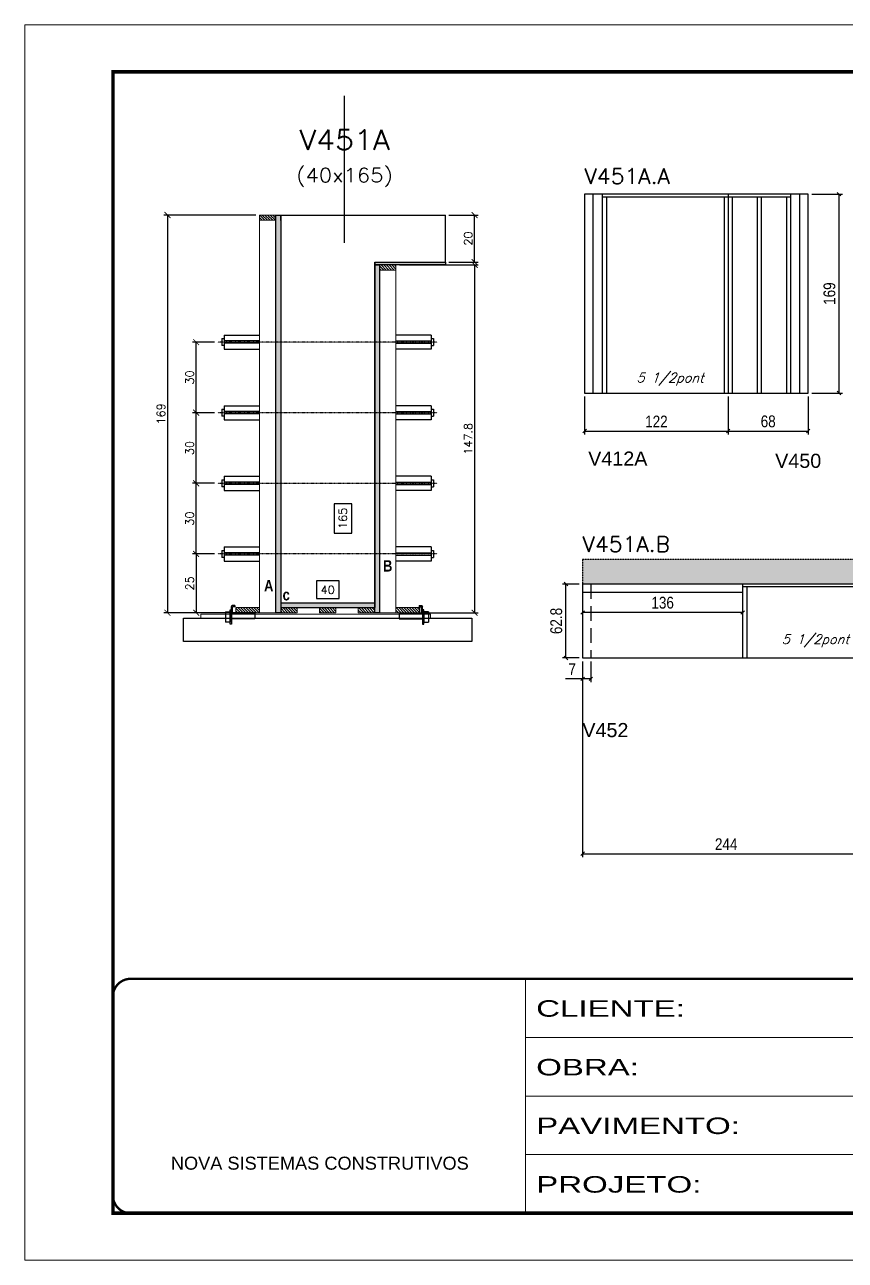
# Model space of a CAD drawing. Extents: x 137137 to 143418, y 10464 to 34486.
# Drawn here: x 138722 to 139420, y 17356 to 18406 of the extents above; entities that cross this region are included whole.
import ezdxf
from ezdxf.enums import TextEntityAlignment as Align

# ---------------------------------------------------------------- set-up
doc = ezdxf.new("R2010")
doc.units = 0
for name, pattern in [('CONTINUO', [0]), ('DASHED', [0.75, 0.5, -0.25]), ('HIDDEN', [0.375, 0.25, -0.125])]:
    doc.linetypes.add(name, pattern=pattern)
for name, color, linetype in [('5', 5, 'Continuous'), ('barrote', 251, 'Continuous'), ('COTA', 241, 'Continuous'), ('Cota Seção (2x)', 4, 'Continuous'), ('detalhes', 4, 'Continuous'), ('Painéis', 200, 'Continuous'), ('presilha', 1, 'Continuous'), ('SARR_2.2x7', 40, 'Continuous'), ('SARR_3.5x7', 81, 'Continuous'), ('TENSOR', 3, 'Continuous'), ('texto', 7, 'Continuous'), ('Texto de Titulo', 7, 'Continuous'), ('Texto Qtd Sarr', 242, 'Continuous')]:
    doc.layers.add(name, color=color, linetype=linetype)
for name, color, linetype, lineweight in [('CONCRETO', 251, 'Continuous', 25), ('Folhas', 255, 'Continuous', 9), ('Hachura', 251, 'Continuous', 9), ('Madeira', 126, 'Continuous', 18), ('SARRAFO DE PRESSAO', 251, 'DASHED', 9), ('SCO-___-LAJ', 2, 'Continuous', 0), ('Texto Seção', 7, 'Continuous', 15)]:
    doc.layers.add(name, color=color, linetype=linetype, lineweight=lineweight)
doc.styles.add('ARIAL', font='arial.ttf')
doc.styles.add('COTA TECNICA', font='techl___.ttf', dxfattribs={"height": 10})
doc.styles.add('REGUA-120', font='ROMANS.shx', dxfattribs={"height": 15})
doc.styles.add('Romans', font='romans.shx')
doc.styles.get("Standard").update_dxf_attribs({"font": 'arial.ttf'})
doc.styles.add('TECNICA', font='techb___.ttf', dxfattribs={"height": 10})
doc.styles.add('Tecnologia', font='')
doc.styles.get('Tecnologia').set_extended_font_data('Forgotten Futurist')
doc.dimstyles.new('Cota Seção (2x)', dxfattribs={"dimtxt": 7, "dimasz": 5, "dimexe": 3, "dimexo": 3, "dimgap": 2, "dimtad": 3, "dimdec": 1, "dimlfac": 0.5, "dimzin": 12, "dimdsep": 46, "dimtxsty": 'Romans', "dimblk": 'ARCHTICK', "dimcen": 0, "dimclrd": 4, "dimclre": 4, "dimclrt": 1, "dimadec": 1, "dimazin": 3, "dimtfac": 1, "dimtdec": 1, "dimtmove": 0, "dimatfit": 3, "dimldrblk": 'OBLIQUE', "dimfxl": 1, "dimtolj": 1, "dimtzin": 12, "dimarcsym": 0})
doc.dimstyles.new('Cota Seção interna', dxfattribs={"dimtxt": 7, "dimasz": 6, "dimexe": 0.18, "dimexo": 2, "dimgap": -4, "dimtad": 3, "dimdec": 1, "dimlfac": 0.5, "dimzin": 12, "dimdsep": 46, "dimtxsty": 'Romans', "dimblk": 'ARCHTICK', "dimcen": 0.09, "dimse1": 1, "dimse2": 1, "dimsd1": 1, "dimsd2": 1, "dimclrd": 180, "dimclre": 5, "dimclrt": 1, "dimadec": 0, "dimazin": 3, "dimtfac": 1, "dimtdec": 1, "dimtofl": 0, "dimtmove": 0, "dimatfit": 3, "dimldrblk": 'ARCHTICK', "dimfxl": 1, "dimtolj": 1, "dimtzin": 0, "dimarcsym": 0})
doc.dimstyles.new('PAINEL', dxfattribs={"dimtxt": 10, "dimasz": 3, "dimexe": 3, "dimexo": 3, "dimgap": 3, "dimtad": 1, "dimdec": 1, "dimzin": 12, "dimdsep": 46, "dimtxsty": 'COTA TECNICA', "dimblk1": 'OBLIQUE', "dimblk2": 'OBLIQUE', "dimsah": 1, "dimcen": 0.9, "dimclrd": 4, "dimclre": 4, "dimclrt": 240, "dimadec": 1, "dimazin": 3, "dimtfac": 1, "dimtdec": 1, "dimtmove": 0, "dimatfit": 3, "dimfxl": 1, "dimtolj": 1, "dimtzin": 12, "dimarcsym": 0})

# ---------------------------------------------------------------- blocks, each defined once
blk = doc.blocks.new('9999999999')
at = {"color": 30, "linetype": 'CONTINUO'}
for p, q in [((98564.6, 34230.2), (98564.6, 34429.4)), ((98564.6, 34379.6), (99584, 34379.6)), ((98564.6, 34329.8), (99488, 34329.8)), ((98564.6, 34280), (99488, 34280))]:
    blk.add_line(p, q, dxfattribs=at)
at = {"color": 30, "linetype": 'CONTINUO', "const_width": 2}
blk.add_lwpolyline([(99584, 34230.2), (99584, 34414.4, 0.414214), (99569, 34429.4), (98229, 34429.4, 0.414214), (98214, 34414.4), (98214, 34245.2, 0.414214), (98229, 34230.2), (99584, 34230.2)], format="xyb", dxfattribs=at)
at = {"layer": 'Folhas'}
blk.add_lwpolyline([(98139, 34190.2), (99624, 34190.2), (99624, 35240.2), (98139, 35240.2)], close=True, dxfattribs=at)
at = {"layer": 'Folhas', "color": 30, "const_width": 3}
blk.add_lwpolyline([(98214, 34230.2), (99584, 34230.2), (99584, 35200.2), (98214, 35200.2)], close=True, dxfattribs=at)
at = {"color": 7, "linetype": 'Continuous', "ltscale": 5, "style": 'ARIAL'}
blk.add_text('NOVA SISTEMAS CONSTRUTIVOS', height=11.059, dxfattribs=at).set_placement((98263.2, 34267.2))
at = {"layer": 'Folhas', "color": 7, "style": 'Tecnologia', "width": 1.5}
for s, p in [('CLIENTE:', (98573.7, 34397.2)), ('OBRA:', (98573.7, 34347.3)), ('PAVIMENTO:', (98573.7, 34297.5)), ('PROJETO:', (98573.7, 34247.7))]:
    blk.add_text(s, height=14, dxfattribs=at).set_placement(p)
blk = doc.blocks.new('*D1690')
at = {"layer": 'Cota Seção (2x)', "color": 180, "lineweight": -2, "transparency": 16777216}
for p, q in [((139000.2, 17998.7), (138985.2, 17998.7)), ((138985.2, 17998.7), (138985.2, 17973.7)), ((139000.2, 17973.7), (139000.2, 17998.7)), ((138985.2, 17973.7), (139000.2, 17973.7))]:
    blk.add_line(p, q, dxfattribs=at)
at = {"layer": 'Defpoints', "color": 0, "transparency": 16777216}
for p in [(138939.8, 18244), (139004.2, 18244), (138939.8, 17914)]:
    blk.add_point(p, dxfattribs=at)
at = {"layer": 'Cota Seção (2x)', "color": 1, "transparency": 16777216, "insert": (138992.7, 17986.2), "char_height": 7, "attachment_point": 5, "rotation": 90, "style": 'Romans'}
blk.add_mtext('\\A1;165', dxfattribs=at)
blk = doc.blocks.new('_ArchTick')
at = {"color": 0, "linetype": 'ByBlock', "const_width": 0.15}
blk.add_lwpolyline([(-0.5, -0.5), (0.5, 0.5)], dxfattribs=at)
blk = doc.blocks.new('PRESILHA METÁLICA 1')
at = {"layer": 'presilha'}
for p, q in [((7.5, 10.6), (7.5, 19.9)), ((12, 21), (8.6, 21)), ((9, 11.6), (9, 18.9)), ((12, 19.5), (9.6, 19.5)), ((12, 21), (12, 19.5)), ((0, 13), (6, 13)), ((0, 13), (0, 0)), ((6, 0), (0, 0)), ((6, 15.5), (7.5, 15.5)), ((6, -2.5), (6, 15.5)), ((6, 13), (6, 0)), ((7.5, 15.5), (7.5, -2.5)), ((37.5, 4.1), (7.5, 4.1)), ((37.5, 11), (9.6, 11)), ((37.5, 11), (37.5, 4.1)), ((7.5, -2.5), (6, -2.5))]:
    blk.add_line(p, q, dxfattribs=at)
for centre, radius, start, end in [((8.6, 19.9), 1.14, 90, 180), ((9.6, 18.9), 0.57, 90, 180), ((9.6, 11.6), 0.57, 180, 270)]:
    blk.add_arc(centre, radius, start, end, dxfattribs=at)
blk = doc.blocks.new('*D1674')
at = {"layer": 'Cota Seção (2x)', "color": 180, "lineweight": -2, "transparency": 16777216}
for p, q in [((138989.5, 17933), (138970.2, 17933)), ((138970.2, 17933), (138970.2, 17918)), ((138989.5, 17918), (138989.5, 17933)), ((138970.2, 17918), (138989.5, 17918))]:
    blk.add_line(p, q, dxfattribs=at)
at = {"layer": 'Defpoints', "color": 0, "transparency": 16777216}
for p in [(138939.8, 17914), (138939.8, 17906), (139019.8, 17906)]:
    blk.add_point(p, dxfattribs=at)
at = {"layer": 'Cota Seção (2x)', "color": 1, "transparency": 16777216, "insert": (138979.8, 17925.5), "char_height": 7, "attachment_point": 5, "style": 'Romans'}
blk.add_mtext('\\A1;40', dxfattribs=at)
blk = doc.blocks.new('*D1675')
at = {"layer": 'COTA', "color": 4, "lineweight": -2, "transparency": 16777216}
for p, q in [((139040.8, 18201.6), (139107.7, 18201.6)), ((139104.7, 18201.6), (139104.7, 17906)), ((139040.8, 17906), (139107.7, 17906))]:
    blk.add_line(p, q, dxfattribs=at)
at = {"layer": 'Defpoints', "color": 0, "transparency": 16777216}
for p in [(139037.8, 18201.6), (139037.8, 17906), (139104.7, 17906)]:
    blk.add_point(p, dxfattribs=at)
at = {"layer": 'COTA', "color": 4, "lineweight": -2, "transparency": 16777216, "xscale": 5, "yscale": 5, "zscale": 5}
for p, rotation in [((139104.7, 18201.6), 90), ((139104.7, 17906), 270)]:
    blk.add_blockref('_ArchTick', p, dxfattribs=dict(at, rotation=rotation))
at = {"layer": 'COTA', "color": 1, "transparency": 16777216, "insert": (139099.2, 18053.8), "char_height": 7, "attachment_point": 5, "rotation": 90, "style": 'Romans'}
blk.add_mtext('\\A1;147.8', dxfattribs=at)
blk = doc.blocks.new('_Oblique')
at = {"color": 0, "linetype": 'ByBlock', "lineweight": -2}
blk.add_line((-0.5, -0.5), (0.5, 0.5), dxfattribs=at)
blk = doc.blocks.new('*D1676')
at = {"layer": 'COTA', "color": 4, "lineweight": -2, "transparency": 16777216}
for p, q in [((138883.5, 17956), (138865, 17956)), ((138868, 17956), (138868, 17906)), ((138883.5, 17906), (138865, 17906))]:
    blk.add_line(p, q, dxfattribs=at)
at = {"layer": 'Defpoints', "color": 0, "transparency": 16777216}
for p in [(138886.5, 17956), (138868, 17906), (138886.5, 17906)]:
    blk.add_point(p, dxfattribs=at)
at = {"layer": 'COTA', "color": 4, "lineweight": -2, "transparency": 16777216, "xscale": 5, "yscale": 5, "zscale": 5}
for p, rotation in [((138868, 17956), 90), ((138868, 17906), 270)]:
    blk.add_blockref('_ArchTick', p, dxfattribs=dict(at, rotation=rotation))
at = {"layer": 'COTA', "color": 1, "transparency": 16777216, "insert": (138862.5, 17931), "char_height": 7, "attachment_point": 5, "rotation": 90, "style": 'Romans'}
blk.add_mtext('\\A1;25', dxfattribs=at)
blk = doc.blocks.new('titulo1')
at = {"layer": 'Defpoints', "color": 252, "linetype": 'HIDDEN', "ltscale": 2}
blk.add_line((0, 0), (0, 125), dxfattribs=at)
at = {"layer": 'Defpoints', "style": 'Romans', "oblique": 15}
blk.add_attdef('FOLHA', text='', height=10, dxfattribs=at).set_placement((0, 15.6), align=Align.MIDDLE_CENTER)
at = {"layer": 'Texto Qtd Sarr', "color": 3, "style": 'Romans', "oblique": 15}
for tag, height, p in [('TITULO', 17, (0, 71.4)), ('SEÇÃO', 12, (0, 41.5))]:
    blk.add_attdef(tag, text='', height=height, dxfattribs=at).set_placement(p, align=Align.MIDDLE_CENTER)
blk = doc.blocks.new('*D1984')
at = {"layer": 'COTA', "color": 4, "lineweight": -2, "transparency": 16777216}
for p, q in [((138883.5, 18016), (138865, 18016)), ((138868, 17956), (138868, 18016)), ((138883.5, 17956), (138865, 17956))]:
    blk.add_line(p, q, dxfattribs=at)
at = {"layer": 'Defpoints', "color": 0, "transparency": 16777216}
for p in [(138868, 18016), (138886.5, 18016), (138886.5, 17956)]:
    blk.add_point(p, dxfattribs=at)
at = {"layer": 'COTA', "color": 4, "lineweight": -2, "transparency": 16777216, "xscale": 5, "yscale": 5, "zscale": 5}
for p, rotation in [((138868, 18016), 90), ((138868, 17956), 270)]:
    blk.add_blockref('_ArchTick', p, dxfattribs=dict(at, rotation=rotation))
at = {"layer": 'COTA', "color": 1, "transparency": 16777216, "insert": (138862.5, 17986), "char_height": 7, "attachment_point": 5, "rotation": 90, "style": 'Romans'}
blk.add_mtext('\\A1;30', dxfattribs=at)
blk = doc.blocks.new('*D1985')
at = {"layer": 'COTA', "color": 4, "lineweight": -2, "transparency": 16777216}
for p, q in [((138883.5, 18076), (138865, 18076)), ((138868, 18016), (138868, 18076)), ((138883.5, 18016), (138865, 18016))]:
    blk.add_line(p, q, dxfattribs=at)
at = {"layer": 'Defpoints', "color": 0, "transparency": 16777216}
for p in [(138868, 18076), (138886.5, 18076), (138886.5, 18016)]:
    blk.add_point(p, dxfattribs=at)
at = {"layer": 'COTA', "color": 4, "lineweight": -2, "transparency": 16777216, "xscale": 5, "yscale": 5, "zscale": 5}
for p, rotation in [((138868, 18076), 90), ((138868, 18016), 270)]:
    blk.add_blockref('_ArchTick', p, dxfattribs=dict(at, rotation=rotation))
at = {"layer": 'COTA', "color": 1, "transparency": 16777216, "insert": (138862.5, 18046), "char_height": 7, "attachment_point": 5, "rotation": 90, "style": 'Romans'}
blk.add_mtext('\\A1;30', dxfattribs=at)
blk = doc.blocks.new('*D1986')
at = {"layer": 'COTA', "color": 4, "lineweight": -2, "transparency": 16777216}
for p, q in [((138883.5, 18136), (138865, 18136)), ((138868, 18076), (138868, 18136)), ((138883.5, 18076), (138865, 18076))]:
    blk.add_line(p, q, dxfattribs=at)
at = {"layer": 'Defpoints', "color": 0, "transparency": 16777216}
for p in [(138868, 18136), (138886.5, 18136), (138886.5, 18076)]:
    blk.add_point(p, dxfattribs=at)
at = {"layer": 'COTA', "color": 4, "lineweight": -2, "transparency": 16777216, "xscale": 5, "yscale": 5, "zscale": 5}
for p, rotation in [((138868, 18136), 90), ((138868, 18076), 270)]:
    blk.add_blockref('_ArchTick', p, dxfattribs=dict(at, rotation=rotation))
at = {"layer": 'COTA', "color": 1, "transparency": 16777216, "insert": (138862.5, 18106), "char_height": 7, "attachment_point": 5, "rotation": 90, "style": 'Romans'}
blk.add_mtext('\\A1;30', dxfattribs=at)
blk = doc.blocks.new('*D1987')
at = {"layer": 'COTA', "color": 4, "lineweight": -2, "transparency": 16777216}
for p, q in [((139082.8, 18244), (139107.7, 18244)), ((139104.7, 18204), (139104.7, 18244)), ((139082.8, 18204), (139107.7, 18204))]:
    blk.add_line(p, q, dxfattribs=at)
at = {"layer": 'Defpoints', "color": 0, "transparency": 16777216}
for p in [(139079.8, 18244), (139104.7, 18244), (139079.8, 18204)]:
    blk.add_point(p, dxfattribs=at)
at = {"layer": 'COTA', "color": 4, "lineweight": -2, "transparency": 16777216, "xscale": 5, "yscale": 5, "zscale": 5}
for p, rotation in [((139104.7, 18244), 90), ((139104.7, 18204), 270)]:
    blk.add_blockref('_ArchTick', p, dxfattribs=dict(at, rotation=rotation))
at = {"layer": 'COTA', "color": 1, "transparency": 16777216, "insert": (139099.2, 18224), "char_height": 7, "attachment_point": 5, "rotation": 90, "style": 'Romans'}
blk.add_mtext('\\A1;20', dxfattribs=at)
blk = doc.blocks.new('*D1988')
at = {"layer": 'COTA', "color": 4, "lineweight": -2, "transparency": 16777216}
for p, q in [((138918.8, 18244), (138840.6, 18244)), ((138843.6, 18244), (138843.6, 17906)), ((138918.8, 17906), (138840.6, 17906))]:
    blk.add_line(p, q, dxfattribs=at)
at = {"layer": 'Defpoints', "color": 0, "transparency": 16777216}
for p in [(138921.8, 18244), (138843.6, 17906), (138921.8, 17906)]:
    blk.add_point(p, dxfattribs=at)
at = {"layer": 'COTA', "color": 4, "lineweight": -2, "transparency": 16777216, "xscale": 5, "yscale": 5, "zscale": 5}
for p, rotation in [((138843.6, 18244), 90), ((138843.6, 17906), 270)]:
    blk.add_blockref('_ArchTick', p, dxfattribs=dict(at, rotation=rotation))
at = {"layer": 'COTA', "color": 1, "transparency": 16777216, "insert": (138838.1, 18075), "char_height": 7, "attachment_point": 5, "rotation": 90, "style": 'Romans'}
blk.add_mtext('\\A1;169', dxfattribs=at)
blk = doc.blocks.new('*D1989')
at = {"layer": 'COTA', "color": 4, "lineweight": -2, "ltscale": 25, "transparency": 16777216}
for p, q in [((139198.2, 18089.7), (139198.2, 18057.4)), ((139320.2, 18089.7), (139320.2, 18057.4)), ((139198.2, 18060.4), (139320.2, 18060.4))]:
    blk.add_line(p, q, dxfattribs=at)
at = {"layer": 'Defpoints', "color": 0, "ltscale": 25, "transparency": 16777216}
for p in [(139198.2, 18092.7), (139320.2, 18092.7), (139320.2, 18060.4)]:
    blk.add_point(p, dxfattribs=at)
at = {"layer": 'COTA', "color": 4, "lineweight": -2, "ltscale": 25, "transparency": 16777216, "xscale": 3, "yscale": 3, "zscale": 3, "rotation": 180}
blk.add_blockref('_Oblique', (139198.2, 18060.4), dxfattribs=at)
at = {"layer": 'COTA', "color": 4, "lineweight": -2, "ltscale": 25, "transparency": 16777216, "xscale": 3, "yscale": 3, "zscale": 3}
blk.add_blockref('_Oblique', (139320.2, 18060.4), dxfattribs=at)
at = {"layer": 'COTA', "color": 240, "ltscale": 25, "transparency": 16777216, "insert": (139259.2, 18068.5), "char_height": 10, "attachment_point": 5, "style": 'COTA TECNICA'}
blk.add_mtext('\\A1;122', dxfattribs=at)
blk = doc.blocks.new('*D1990')
at = {"layer": 'COTA', "color": 4, "lineweight": -2, "ltscale": 25, "transparency": 16777216}
for p, q in [((139320.2, 18089.7), (139320.2, 18057.4)), ((139388.2, 18089.7), (139388.2, 18057.4)), ((139320.2, 18060.4), (139388.2, 18060.4))]:
    blk.add_line(p, q, dxfattribs=at)
at = {"layer": 'Defpoints', "color": 0, "ltscale": 25, "transparency": 16777216}
for p in [(139320.2, 18092.7), (139388.2, 18092.7), (139388.2, 18060.4)]:
    blk.add_point(p, dxfattribs=at)
at = {"layer": 'COTA', "color": 4, "lineweight": -2, "ltscale": 25, "transparency": 16777216, "xscale": 3, "yscale": 3, "zscale": 3, "rotation": 180}
blk.add_blockref('_Oblique', (139320.2, 18060.4), dxfattribs=at)
at = {"layer": 'COTA', "color": 4, "lineweight": -2, "ltscale": 25, "transparency": 16777216, "xscale": 3, "yscale": 3, "zscale": 3}
blk.add_blockref('_Oblique', (139388.2, 18060.4), dxfattribs=at)
at = {"layer": 'COTA', "color": 240, "ltscale": 25, "transparency": 16777216, "insert": (139354.2, 18068.6), "char_height": 10, "attachment_point": 5, "style": 'COTA TECNICA'}
blk.add_mtext('\\A1;68', dxfattribs=at)
blk = doc.blocks.new('*D1991')
at = {"layer": 'COTA', "color": 4, "lineweight": -2, "ltscale": 25, "transparency": 16777216}
for p, q in [((139391.2, 18261.7), (139417.4, 18261.7)), ((139414.4, 18092.7), (139414.4, 18261.7)), ((139391.2, 18092.7), (139417.4, 18092.7))]:
    blk.add_line(p, q, dxfattribs=at)
at = {"layer": 'Defpoints', "color": 0, "ltscale": 25, "transparency": 16777216}
for p in [(139388.2, 18261.7), (139414.4, 18261.7), (139388.2, 18092.7)]:
    blk.add_point(p, dxfattribs=at)
at = {"layer": 'COTA', "color": 4, "lineweight": -2, "ltscale": 25, "transparency": 16777216, "xscale": 3, "yscale": 3, "zscale": 3}
for p, rotation in [((139414.4, 18261.7), 90), ((139414.4, 18092.7), 270)]:
    blk.add_blockref('_Oblique', p, dxfattribs=dict(at, rotation=rotation))
at = {"layer": 'COTA', "color": 240, "ltscale": 25, "transparency": 16777216, "insert": (139406.3, 18177.2), "char_height": 10, "attachment_point": 5, "rotation": 90, "style": 'COTA TECNICA'}
blk.add_mtext('\\A1;169', dxfattribs=at)
blk = doc.blocks.new('*D1995')
at = {"layer": 'COTA', "color": 4, "lineweight": -2, "ltscale": 25, "transparency": 16777216}
for p, q in [((139196.5, 17864.6), (139196.5, 17846.9)), ((139203.5, 17864.6), (139203.5, 17846.9)), ((139196.5, 17849.9), (139181.8, 17849.9)), ((139203.5, 17849.9), (139196.5, 17849.9))]:
    blk.add_line(p, q, dxfattribs=at)
at = {"layer": 'Defpoints', "color": 0, "ltscale": 25, "transparency": 16777216}
for p in [(139196.5, 17867.6), (139203.5, 17867.6), (139196.5, 17849.9)]:
    blk.add_point(p, dxfattribs=at)
at = {"layer": 'COTA', "color": 4, "lineweight": -2, "ltscale": 25, "transparency": 16777216, "xscale": 3, "yscale": 3, "zscale": 3, "rotation": 180}
blk.add_blockref('_Oblique', (139196.5, 17849.9), dxfattribs=at)
at = {"layer": 'COTA', "color": 4, "lineweight": -2, "ltscale": 25, "transparency": 16777216, "xscale": 3, "yscale": 3, "zscale": 3}
blk.add_blockref('_Oblique', (139203.5, 17849.9), dxfattribs=at)
at = {"layer": 'COTA', "color": 240, "ltscale": 25, "transparency": 16777216, "insert": (139187.6, 17858), "char_height": 10, "attachment_point": 5, "style": 'COTA TECNICA'}
blk.add_mtext('\\A1;7', dxfattribs=at)
blk = doc.blocks.new('*D2001')
at = {"layer": 'COTA', "color": 4, "lineweight": -2, "ltscale": 25, "transparency": 16777216}
for p, q in [((139196.5, 17864.6), (139196.5, 17698.2)), ((139440.5, 17864.6), (139440.5, 17698.2)), ((139196.5, 17701.2), (139440.5, 17701.2))]:
    blk.add_line(p, q, dxfattribs=at)
at = {"layer": 'Defpoints', "color": 0, "ltscale": 25, "transparency": 16777216}
for p in [(139196.5, 17867.6), (139440.5, 17867.6), (139440.5, 17701.2)]:
    blk.add_point(p, dxfattribs=at)
at = {"layer": 'COTA', "color": 4, "lineweight": -2, "ltscale": 25, "transparency": 16777216, "xscale": 3, "yscale": 3, "zscale": 3, "rotation": 180}
blk.add_blockref('_Oblique', (139196.5, 17701.2), dxfattribs=at)
at = {"layer": 'COTA', "color": 4, "lineweight": -2, "ltscale": 25, "transparency": 16777216, "xscale": 3, "yscale": 3, "zscale": 3}
blk.add_blockref('_Oblique', (139440.5, 17701.2), dxfattribs=at)
at = {"layer": 'COTA', "color": 240, "ltscale": 25, "transparency": 16777216, "insert": (139318.5, 17709.3), "char_height": 10, "attachment_point": 5, "style": 'COTA TECNICA'}
blk.add_mtext('\\A1;244', dxfattribs=at)
blk = doc.blocks.new('*D2007')
at = {"layer": 'COTA', "color": 4, "lineweight": -2, "ltscale": 25, "transparency": 16777216}
for p, q in [((139196.5, 17920.4), (139196.5, 17903.2)), ((139332.5, 17920.4), (139332.5, 17903.2)), ((139332.5, 17906.2), (139196.5, 17906.2))]:
    blk.add_line(p, q, dxfattribs=at)
at = {"layer": 'Defpoints', "color": 0, "ltscale": 25, "transparency": 16777216}
for p in [(139196.5, 17923.4), (139332.5, 17923.4), (139196.5, 17906.2)]:
    blk.add_point(p, dxfattribs=at)
at = {"layer": 'COTA', "color": 4, "lineweight": -2, "ltscale": 25, "transparency": 16777216, "xscale": 3, "yscale": 3, "zscale": 3, "rotation": 180}
blk.add_blockref('_Oblique', (139196.5, 17906.2), dxfattribs=at)
at = {"layer": 'COTA', "color": 4, "lineweight": -2, "ltscale": 25, "transparency": 16777216, "xscale": 3, "yscale": 3, "zscale": 3}
blk.add_blockref('_Oblique', (139332.5, 17906.2), dxfattribs=at)
at = {"layer": 'COTA', "color": 240, "ltscale": 25, "transparency": 16777216, "insert": (139264.5, 17914.5), "char_height": 10, "attachment_point": 5, "style": 'COTA TECNICA'}
blk.add_mtext('\\A1;136', dxfattribs=at)
blk = doc.blocks.new('*D2013')
at = {"layer": 'COTA', "color": 4, "lineweight": -2, "ltscale": 25, "transparency": 16777216}
for p, q in [((139193.5, 17930.4), (139179.3, 17930.4)), ((139182.3, 17867.6), (139182.3, 17930.4)), ((139193.5, 17867.6), (139179.3, 17867.6))]:
    blk.add_line(p, q, dxfattribs=at)
at = {"layer": 'Defpoints', "color": 0, "ltscale": 25, "transparency": 16777216}
for p in [(139182.3, 17930.4), (139196.5, 17930.4), (139196.5, 17867.6)]:
    blk.add_point(p, dxfattribs=at)
at = {"layer": 'COTA', "color": 4, "lineweight": -2, "ltscale": 25, "transparency": 16777216, "xscale": 3, "yscale": 3, "zscale": 3}
for p, rotation in [((139182.3, 17930.4), 90), ((139182.3, 17867.6), 270)]:
    blk.add_blockref('_Oblique', p, dxfattribs=dict(at, rotation=rotation))
at = {"layer": 'COTA', "color": 240, "ltscale": 25, "transparency": 16777216, "insert": (139174.1, 17899), "char_height": 10, "attachment_point": 5, "rotation": 90, "style": 'COTA TECNICA'}
blk.add_mtext('\\A1;62.8', dxfattribs=at)

msp = doc.modelspace()

# ---------------------------------------------------------------- hatches: boundary and pattern name
at = {"layer": 'COTA', "linetype": 'ByBlock'}
h = msp.add_hatch(dxfattribs=at)
h.set_pattern_fill('AR-CONC', color=256, scale=0.03)
h.set_pattern_definition([(50, (0, 70.088), (5.46554007, -0.47817257), [0.5715, -6.2865]), (355, (0, 70.088), (-1.05730264, 5.73170536), [0.4572, -5.02921753]), (100.4514447, (0.4555, 70.0484), (4.40823741, 5.25353256), [0.48570026, -5.34270734]), (46.1842, (0, 71.612), (8.13237123, -1.26126984), [0.85725, -9.42975]), (96.6355576, (0.678, 71.507), (7.122124, 7.42278374), [0.7285507, -8.01406824]), (351.184151, (0, 71.612), (7.122124, 7.42278374), [0.685799, -7.54379196]), (21, (0.762, 71.231), (4.54843174, -3.06795595), [0.5715, -6.2865]), (326, (0.762, 71.231), (1.85406085, 5.52563898), [0.4572, -5.0292]), (71.451445, (1.141, 70.9755), (6.40249258, 2.45768307), [0.48570026, -5.34269813]), (37.5, (0, 70.0882), (0.092658098, 2.536651166), [0, -4.96824, 0, -5.1054, 0, -5.04825]), (7.5, (0, 70.0882), (2.004589875, 3.005417245), [0, -2.91084, 0, -4.85394, 0, -1.92405]), (327.5, (-1.6993, 70.0882), (4.067717855, -0.17186232), [0, -1.905, 0, -5.9436, 0, -7.8867]), (317.5, (-2.4613, 70.0882), (4.44387544, 0.76279473), [0, -2.4765, 0, -3.94716, 0, -5.6007])])
h.paths.add_polyline_path([(139196.49, 17951.64), (139196.49, 17930.44), (139956.47, 17930.44), (139956.47, 17887.64), (140000.47, 17887.64), (140000.47, 17951.64)])
at = {"layer": 'Hachura'}
h = msp.add_hatch(dxfattribs=at)
h.set_pattern_fill('ANSI31', color=256, scale=0.5, angle=270, style=0)
h.set_pattern_definition([(315, (161887.6664, 9936.3684), (1.12253202, 1.12253202), [])])
h.paths.add_polyline_path([(138935.85, 18239.61), (138935.85, 18244.01), (138921.85, 18244.01), (138921.85, 18239.61)])
h = msp.add_hatch(color=256, dxfattribs=at)
h.dxf.hatch_style = 1
h.paths.add_polyline_path([(138935.85, 18244.01), (138939.85, 18244.01), (138939.85, 17906.01), (138935.85, 17906.01)])
h = msp.add_hatch(color=256, dxfattribs=at)
h.dxf.hatch_style = 1
h.paths.add_polyline_path([(139019.85, 18201.61), (139019.85, 18204.01), (139079.85, 18204.01), (139079.85, 18201.61)])
h = msp.add_hatch(color=256, dxfattribs=at)
h.dxf.hatch_style = 1
h.paths.add_polyline_path([(139019.85, 18201.61), (139023.85, 18201.61), (139023.85, 17906.01), (139019.85, 17906.01)])
h = msp.add_hatch(dxfattribs=at)
h.set_pattern_fill('ANSI31', color=256, scale=0.5, angle=270, style=0)
h.set_pattern_definition([(315, (161869.6664, 9893.9684), (1.12253202, 1.12253202), [])])
h.paths.add_polyline_path([(139037.85, 18197.21), (139037.85, 18201.61), (139023.85, 18201.61), (139023.85, 18197.21)])
h = msp.add_hatch(color=256, dxfattribs=at)
h.dxf.hatch_style = 1
h.paths.add_polyline_path([(139019.85, 17910.41), (139019.85, 17914.01), (138939.85, 17914.01), (138939.85, 17910.41)])
h = msp.add_hatch(dxfattribs=at)
h.set_pattern_fill('ANSI31', color=256, scale=0.5, angle=270, style=0)
h.set_pattern_definition([(315, (161887.6664, 9676.3684), (1.12253202, 1.12253202), [])])
h.paths.add_polyline_path([(138901.85, 17906.01), (138901.85, 17910.41), (138921.85, 17910.41), (138921.85, 17906.01)])
h = msp.add_hatch(dxfattribs=at)
h.set_pattern_fill('ANSI31', color=256, scale=0.5, angle=270, style=0)
h.set_pattern_definition([(315, (161896.4664, 9676.3684), (1.12253202, 1.12253202), [])])
h.paths.add_polyline_path([(138939.85, 17906.01), (138939.85, 17910.41), (138953.85, 17910.41), (138953.85, 17906.01)])
h = msp.add_hatch(dxfattribs=at)
h.set_pattern_fill('ANSI31', color=256, scale=0.5, angle=270, style=0)
h.set_pattern_definition([(315, (161929.4653, 9676.3684), (1.12253202, 1.12253202), [])])
h.paths.add_polyline_path([(138972.85, 17906.01), (138972.85, 17910.41), (138986.85, 17910.41), (138986.85, 17906.01)])
h = msp.add_hatch(dxfattribs=at)
h.set_pattern_fill('ANSI31', color=256, scale=0.5, angle=270, style=0)
h.set_pattern_definition([(315, (161938.4684, 9676.3684), (1.12253202, 1.12253202), [])])
h.paths.add_polyline_path([(139019.85, 17906.01), (139019.85, 17910.41), (139005.85, 17910.41), (139005.85, 17906.01)])
h = msp.add_hatch(dxfattribs=at)
h.set_pattern_fill('ANSI31', color=256, scale=0.5, angle=270, style=0)
h.set_pattern_definition([(315, (161835.6664, 9676.3684), (1.12253202, 1.12253202), [])])
h.paths.add_polyline_path([(139037.85, 17906.01), (139037.85, 17910.41), (139057.85, 17910.41), (139057.85, 17906.01)])

# ---------------------------------------------------------------- linework, layer by layer
at = {"ltscale": 3}
for p, q in [((138889.85, 18138.98), (138889.85, 18132.98)), ((138889.85, 18138.98), (138891.85, 18138.98)), ((138891.85, 18141.98), (138891.85, 18129.98)), ((138891.85, 18141.98), (138921.85, 18141.98)), ((138921.85, 18136.98), (138891.85, 18136.98)), ((138921.85, 18134.98), (138891.85, 18134.98)), ((139067.85, 18141.98), (139037.85, 18141.98)), ((139037.85, 18136.98), (139067.85, 18136.98)), ((139037.85, 18134.98), (139067.85, 18134.98)), ((139067.85, 18141.98), (139067.85, 18129.98)), ((139067.85, 18138.98), (139069.85, 18138.98)), ((139069.85, 18138.98), (139069.85, 18132.98)), ((138891.85, 18132.98), (138889.85, 18132.98)), ((138891.85, 18129.98), (138921.85, 18129.98)), ((139067.85, 18129.98), (139037.85, 18129.98)), ((139067.85, 18132.98), (139069.85, 18132.98)), ((138891.85, 18081.98), (138891.85, 18069.98)), ((138891.85, 18081.98), (138921.85, 18081.98)), ((139067.85, 18081.98), (139037.85, 18081.98)), ((139067.85, 18081.98), (139067.85, 18069.98)), ((138889.85, 18078.98), (138889.85, 18072.98)), ((138889.85, 18078.98), (138891.85, 18078.98)), ((138891.85, 18072.98), (138889.85, 18072.98)), ((138921.85, 18076.98), (138891.85, 18076.98)), ((138921.85, 18074.98), (138891.85, 18074.98)), ((139037.85, 18076.98), (139067.85, 18076.98)), ((139037.85, 18074.98), (139067.85, 18074.98)), ((139067.85, 18078.98), (139069.85, 18078.98)), ((139067.85, 18072.98), (139069.85, 18072.98)), ((139069.85, 18078.98), (139069.85, 18072.98)), ((138891.85, 18069.98), (138921.85, 18069.98)), ((139067.85, 18069.98), (139037.85, 18069.98)), ((138889.85, 18018.98), (138889.85, 18012.98)), ((138889.85, 18018.98), (138891.85, 18018.98)), ((138891.85, 18021.98), (138891.85, 18009.98)), ((138891.85, 18021.98), (138921.85, 18021.98)), ((139067.85, 18021.98), (139037.85, 18021.98)), ((139067.85, 18021.98), (139067.85, 18009.98)), ((139067.85, 18018.98), (139069.85, 18018.98)), ((139069.85, 18018.98), (139069.85, 18012.98)), ((138891.85, 18012.98), (138889.85, 18012.98)), ((138921.85, 18016.98), (138891.85, 18016.98)), ((138921.85, 18014.98), (138891.85, 18014.98)), ((138891.85, 18009.98), (138921.85, 18009.98)), ((139037.85, 18016.98), (139067.85, 18016.98)), ((139037.85, 18014.98), (139067.85, 18014.98)), ((139067.85, 18009.98), (139037.85, 18009.98)), ((139067.85, 18012.98), (139069.85, 18012.98)), ((138889.85, 17958.98), (138889.85, 17952.98)), ((138889.85, 17958.98), (138891.85, 17958.98)), ((138891.85, 17961.98), (138891.85, 17949.98)), ((138891.85, 17961.98), (138921.85, 17961.98)), ((138921.85, 17956.98), (138891.85, 17956.98)), ((139067.85, 17961.98), (139037.85, 17961.98)), ((139037.85, 17956.98), (139067.85, 17956.98)), ((139067.85, 17961.98), (139067.85, 17949.98)), ((139067.85, 17958.98), (139069.85, 17958.98)), ((139069.85, 17958.98), (139069.85, 17952.98)), ((138891.85, 17952.98), (138889.85, 17952.98)), ((138921.85, 17954.98), (138891.85, 17954.98)), ((138891.85, 17949.98), (138921.85, 17949.98)), ((139037.85, 17954.98), (139067.85, 17954.98)), ((139067.85, 17949.98), (139037.85, 17949.98)), ((139067.85, 17952.98), (139069.85, 17952.98))]:
    msp.add_line(p, q, dxfattribs=at)
at = {"layer": 'barrote'}
msp.add_lwpolyline([(139102.33, 17881.48), (138857.36, 17881.48), (138857.36, 17901.48), (139102.33, 17901.48)], close=True, dxfattribs=at)
at = {"layer": 'CONCRETO'}
for p, q in [((138939.85, 18244.01), (138939.85, 18241.65)), ((138939.85, 18239.25), (138939.85, 18244.01)), ((138939.85, 18244.01), (138939.85, 18244.01)), ((138939.85, 18244.01), (139079.85, 18244.01)), ((138939.85, 18241.65), (138939.85, 18239.25)), ((139019.85, 18244.01), (139019.85, 18244.01)), ((139079.85, 18204.01), (139079.85, 18244.01)), ((139019.85, 18204.01), (139019.85, 17910.41)), ((139019.85, 18204.01), (139019.85, 18204.01)), ((139019.85, 17914.01), (138939.85, 17914.01)), ((139019.85, 17910.41), (139019.85, 17914.01)), ((139019.85, 17910.41), (139019.85, 17910.41))]:
    msp.add_line(p, q, dxfattribs=at)
at = {"layer": 'COTA', "linetype": 'DASHED', "ltscale": 0.3}
for q in [(140000.47, 17951.64), (139196.49, 17930.44)]:
    msp.add_line((139196.49, 17951.64), q, dxfattribs=at)
at = {"layer": 'Madeira'}
for points in [[(138935.85, 18239.61), (138935.85, 18244.01), (138921.85, 18244.01), (138921.85, 18239.61)], [(138935.85, 18244.01), (138921.85, 18244.01), (138921.85, 17906.01), (138935.85, 17906.01)], [(139037.85, 18197.21), (139037.85, 18201.61), (139023.85, 18201.61), (139023.85, 18197.21)], [(139037.85, 18201.61), (139023.85, 18201.61), (139023.85, 17906.01), (139037.85, 17906.01)], [(138901.85, 17906.01), (138901.85, 17910.41), (138921.85, 17910.41), (138921.85, 17906.01)], [(138939.85, 17906.01), (138939.85, 17910.41), (138953.85, 17910.41), (138953.85, 17906.01)], [(138972.85, 17906.01), (138972.85, 17910.41), (138986.85, 17910.41), (138986.85, 17906.01)], [(139019.85, 17906.01), (139019.85, 17910.41), (139005.85, 17910.41), (139005.85, 17906.01)], [(139037.85, 17906.01), (139037.85, 17910.41), (139057.85, 17910.41), (139057.85, 17906.01)]]:
    msp.add_lwpolyline(points, close=True, dxfattribs=at)
at = {"layer": 'Painéis', "ltscale": 25}
for p, q in [((139388.22, 18261.69), (139198.22, 18261.69)), ((139198.22, 18261.69), (139198.22, 18092.69)), ((139320.22, 18261.69), (139320.22, 18092.69)), ((139388.22, 18092.69), (139388.22, 18261.69)), ((139198.22, 18092.69), (139388.22, 18092.69))]:
    msp.add_line(p, q, dxfattribs=at)
at = {"layer": 'Painéis', "linetype": 'ByBlock'}
for p, q in [((139196.49, 17930.44), (139956.47, 17930.44)), ((139196.49, 17930.44), (139196.49, 17867.64)), ((139196.49, 17867.64), (139740.49, 17867.64))]:
    msp.add_line(p, q, dxfattribs=at)
at = {"layer": 'Painéis'}
for points in [[(138935.85, 18244.01), (138939.85, 18244.01), (138939.85, 17906.01), (138935.85, 17906.01)], [(139019.85, 18201.61), (139019.85, 18204.01), (139079.85, 18204.01), (139079.85, 18201.61)], [(139019.85, 18201.61), (139023.85, 18201.61), (139023.85, 17906.01), (139019.85, 17906.01)], [(139019.85, 17910.41), (139019.85, 17914.01), (138939.85, 17914.01), (138939.85, 17910.41)]]:
    msp.add_lwpolyline(points, close=True, dxfattribs=at)
at = {"layer": 'SARR_2.2x7', "linetype": 'Continuous'}
for p, q in [((139205.22, 18261.69), (139205.22, 18092.69)), ((139381.22, 18092.69), (139381.22, 18261.69)), ((139213.22, 18259.49), (139320.22, 18259.49)), ((139320.22, 18259.49), (139373.22, 18259.49))]:
    msp.add_line(p, q, dxfattribs=at)
at = {"layer": 'SARR_2.2x7', "linetype": 'HIDDEN', "ltscale": 50}
msp.add_line((139203.49, 17930.44), (139203.49, 17867.64), dxfattribs=at)
at = {"layer": 'SARR_2.2x7', "linetype": 'Continuous', "ltscale": 50}
for p, q in [((139332.49, 17928.24), (139440.49, 17928.24)), ((139196.49, 17923.44), (139332.49, 17923.44))]:
    msp.add_line(p, q, dxfattribs=at)
at = {"layer": 'SARR_3.5x7'}
for p, q in [((139213.22, 18261.69), (139213.22, 18092.69)), ((139373.22, 18261.69), (139373.22, 18092.69)), ((139216.72, 18259.49), (139216.72, 18092.69)), ((139316.72, 18259.49), (139316.72, 18092.69)), ((139323.72, 18259.49), (139323.72, 18092.69)), ((139344.75, 18259.49), (139344.75, 18092.69)), ((139348.25, 18259.49), (139348.25, 18092.69)), ((139369.72, 18259.49), (139369.72, 18092.69)), ((139332.49, 17930.44), (139332.49, 17867.64)), ((139335.99, 17928.24), (139335.99, 17867.64))]:
    msp.add_line(p, q, dxfattribs=at)
at = {"layer": 'SCO-___-LAJ', "color": 1}
msp.add_lwpolyline([(139067.21, 17904.68), (138871.91, 17904.68), (138871.91, 17901.48), (139067.21, 17901.48)], close=True, dxfattribs=at)
at = {"layer": 'TENSOR', "linetype": 'HIDDEN', "ltscale": 0.5}
for p, q in [((139072.85, 18135.98), (138886.54, 18135.98)), ((139072.85, 18075.98), (138886.54, 18075.98)), ((139072.85, 18015.98), (138886.54, 18015.98)), ((139072.85, 17955.98), (138886.54, 17955.98))]:
    msp.add_line(p, q, dxfattribs=at)

# ---------------------------------------------------------------- block references
at = {"layer": 'presilha', "yscale": 0.6666666666666666, "zscale": 0.6666666666666666}
for p, xscale in [((138892.98, 17898.05), 0.6666666666666666), ((139065.43, 17898.05), -0.6666666666666666)]:
    msp.add_blockref('PRESILHA METÁLICA 1', p, dxfattribs=dict(at, xscale=xscale))
at = {"layer": 'SARRAFO DE PRESSAO', "color": 6, "linetype": 'ByBlock'}
msp.add_blockref('9999999999', (40583.31, -16834.48), dxfattribs=at)
at = {"layer": 'Texto Seção'}
ref = msp.add_blockref('titulo1', (138994.13, 18220.41), dxfattribs=at)
ref.add_attrib('TITULO', 'V451A', dxfattribs={"layer": 'Texto de Titulo', "color": 7, "height": 17, "style": 'Romans', "width": 1.1}).set_placement((138994.13, 18307.91), align=Align.MIDDLE_CENTER)
ref.add_attrib('SEÇÃO', '(40x165)', dxfattribs={"layer": 'Texto de Titulo', "color": 7, "height": 12, "style": 'Romans', "width": 1.1}).set_placement((138994.13, 18277.91), align=Align.MIDDLE_CENTER)

# ---------------------------------------------------------------- texts
at = {"layer": '5', "linetype": 'Continuous'}
for s, rotation, p in [('V412A', 359.99996, (139201.23, 18031.01)), ('V450', 359.99996, (139360.15, 18029.12)), ('V452', 0.00004, (139196.26, 17800.3))]:
    msp.add_text(s, height=12, rotation=rotation, dxfattribs=at).set_placement(p)
at = {"layer": 'detalhes', "style": 'TECNICA'}
for s, p in [('B', (139026.81, 17941.04)), ('A', (138925.72, 17924.2)), ('c', (138941.49, 17916.51))]:
    msp.add_text(s, height=9.6, dxfattribs=at).set_placement(p)
at = {"layer": 'texto', "color": 2, "char_height": 8, "attachment_point": 5, "style": 'Romans'}
for insert in [(139270.88, 18104.48), (139394.33, 17882.22)]:
    msp.add_mtext('{\\Q19;\\C256;5 1/2pont}', dxfattribs=dict(at, insert=insert))
at = {"layer": 'Texto Seção', "style": 'REGUA-120', "width": 1.05}
for s, p in [('V451A.A', (139198.1, 18270.54)), ('V451A.B', (139196.49, 17957.83))]:
    msp.add_text(s, height=13, dxfattribs=at).set_placement(p)

# ---------------------------------------------------------------- dimensions: what is measured, and where the dimension line sits
at = {"layer": 'COTA', "ltscale": 25}
for base, p1, p2, picture, middle in [((139414.4, 18261.69), (139388.22, 18092.69), (139388.22, 18261.69), '*D1991', (139406.27, 18177.19)), ((139182.25, 17930.44), (139196.49, 17867.64), (139196.49, 17930.44), '*D2013', (139174.13, 17899.04))]:
    dim = msp.add_linear_dim(base=base, p1=p1, p2=p2, angle=90, dimstyle='PAINEL', dxfattribs=at)
    dim.commit()
    dim.dimension.update_dxf_attribs({"geometry": picture, "text_midpoint": middle})
at = {"layer": 'COTA'}
for base, p1, p2, picture, middle in [((138843.56, 17906.01), (138921.85, 18244.01), (138921.85, 17906.01), '*D1988', (138838.06, 18075.01)), ((139104.72, 18244.01), (139079.85, 18204.01), (139079.85, 18244.01), '*D1987', (139099.22, 18224.01)), ((139104.72, 17906.01), (139037.85, 18201.61), (139037.85, 17906.01), '*D1675', (139099.22, 18053.81)), ((138867.99, 18135.98), (138886.54, 18075.98), (138886.54, 18135.98), '*D1986', (138862.49, 18105.98)), ((138867.99, 18075.98), (138886.54, 18015.98), (138886.54, 18075.98), '*D1985', (138862.49, 18045.98)), ((138867.99, 18015.98), (138886.54, 17955.98), (138886.54, 18015.98), '*D1984', (138862.49, 17985.98)), ((138867.99, 17906.01), (138886.54, 17955.98), (138886.54, 17906.01), '*D1676', (138862.49, 17931))]:
    dim = msp.add_linear_dim(base=base, p1=p1, p2=p2, angle=90, dimstyle='Cota Seção (2x)', dxfattribs=at)
    dim.commit()
    dim.dimension.update_dxf_attribs({"geometry": picture, "text_midpoint": middle})
at = {"layer": 'COTA', "ltscale": 25}
for base, p1, p2, picture, middle in [((139320.22, 18060.43), (139198.22, 18092.69), (139320.22, 18092.69), '*D1989', (139259.22, 18068.48)), ((139196.49, 17906.24), (139332.49, 17923.44), (139196.49, 17923.44), '*D2007', (139264.49, 17914.46)), ((139196.49, 17849.93), (139203.49, 17867.64), (139196.49, 17867.64), '*D1995', (139187.62, 17858)), ((139440.49, 17701.2), (139196.49, 17867.64), (139440.49, 17867.64), '*D2001', (139318.49, 17709.28))]:
    dim = msp.add_linear_dim(base=base, p1=p1, p2=p2, dimstyle='PAINEL', dxfattribs=at)
    dim.commit()
    dim.dimension.update_dxf_attribs({"geometry": picture, "text_midpoint": middle})
dim = msp.add_linear_dim(base=(139388.22, 18060.43), p1=(139320.22, 18092.69), p2=(139388.22, 18092.69), dimstyle='PAINEL', override={"dimtmove": 1}, dxfattribs=at)
dim.commit()
dim.dimension.update_dxf_attribs({"geometry": '*D1990', "text_midpoint": (139354.22, 18068.55)})
at = {"layer": 'Cota Seção (2x)'}
dim = msp.add_linear_dim(base=(139004.19, 18244.01), p1=(138939.85, 17914.01), p2=(138939.85, 18244.01), angle=90, dimstyle='Cota Seção interna', dxfattribs=at)
dim.commit()
dim.dimension.update_dxf_attribs({"geometry": '*D1690', "text_midpoint": (139004.19, 17986.18), "dimtype": 160})
dim = msp.add_linear_dim(base=(138939.85, 17914.01), p1=(139019.85, 17906.01), p2=(138939.85, 17906.01), angle=180, dimstyle='Cota Seção interna', dxfattribs=at)
dim.commit()
dim.dimension.update_dxf_attribs({"geometry": '*D1674', "text_midpoint": (138979.85, 17925.51)})

doc.saveas('drawing.dxf')
